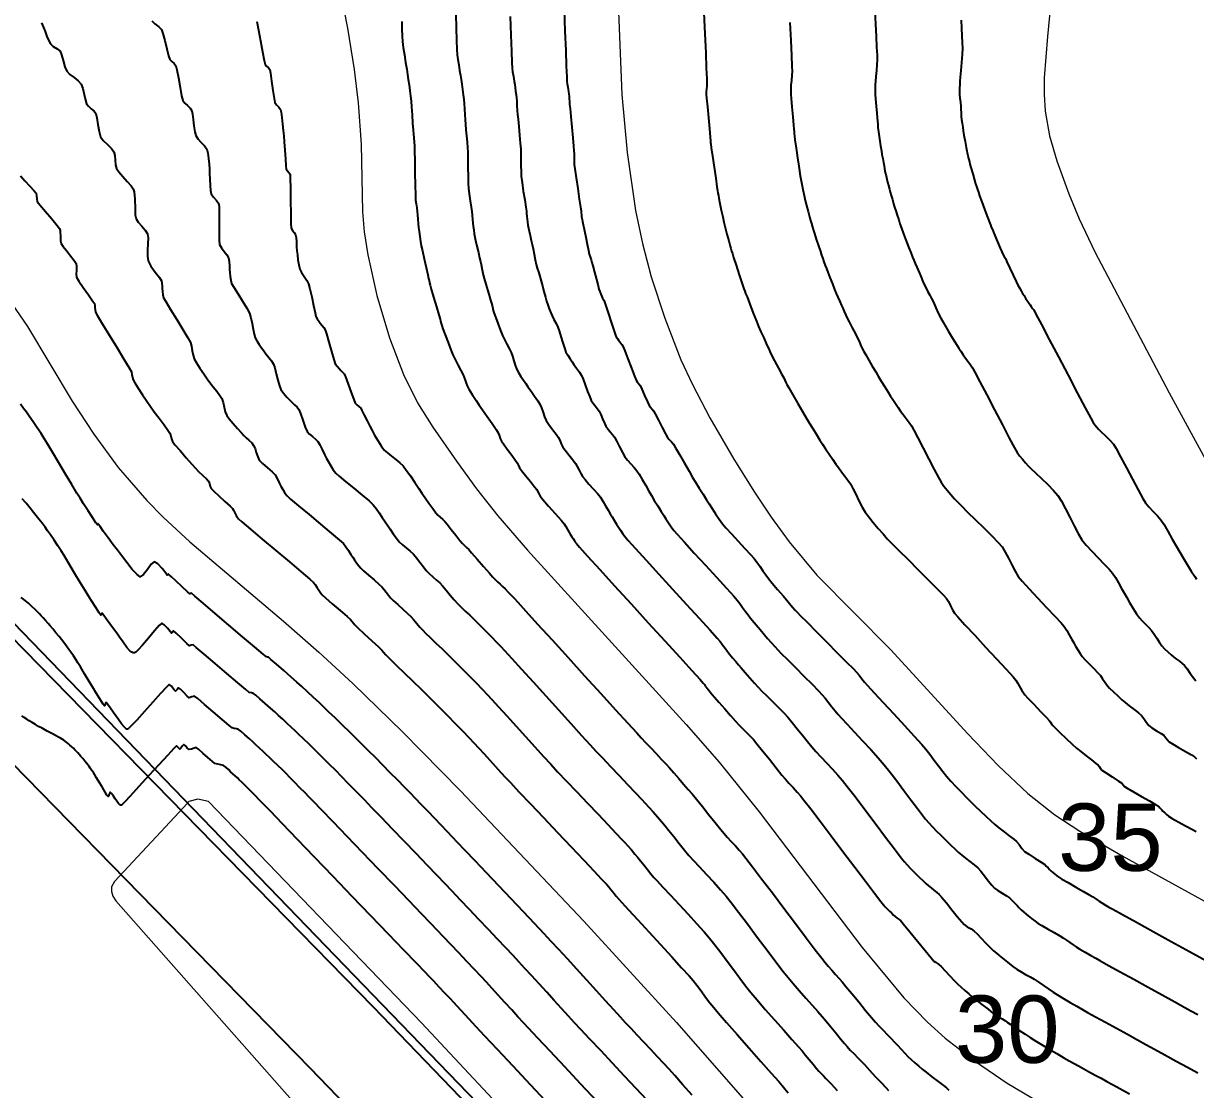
# Model space of a CAD drawing. Extents: x 27 to 849, y 0 to 853.
# Drawn here: x 367.6 to 456, y 123.1 to 203.5 of the extents above; entities that cross this region are included whole.
import ezdxf
from ezdxf.enums import TextEntityAlignment as Align

# ---------------------------------------------------------------- set-up
doc = ezdxf.new("R2010")
doc.units = 0
doc.header["$LTSCALE"] = 2
for name, color, linetype in [('Curva 1 m', 5, 'Continuous'), ('Curva Mestra', 1, 'Continuous'), ('TRA_Trecho_Rodoviario_L', 7, 'Continuous'), ('TXT - TEXTO 01', 142, 'Continuous')]:
    doc.layers.add(name, color=color, linetype=linetype)
doc.styles.add('ARIAL', font='arial.ttf')

msp = doc.modelspace()

# ---------------------------------------------------------------- linework, layer by layer
at = {"extrusion": (-0.049704, 0.050571, 0.997483), "elevation": -45.882}
msp.add_lwpolyline([(-371.684, 250.552), (-374.359, -58.63), (-849.748, -54.517), (-847.073, 254.665)], close=True, dxfattribs=at)
at = {"layer": 'Curva 1 m', "linetype": 'Continuous', "lineweight": -3}
for points, elevation in [([(400.215, 204.239), (400.249, 203.202), (400.279, 202.279), (400.306, 201.574), (400.327, 201.19), (400.372, 200.84), (400.436, 200.428), (400.508, 200.002), (400.574, 199.615), (400.622, 199.315), (400.67, 198.969), (400.724, 198.566), (400.774, 198.162), (400.813, 197.815), (400.839, 197.511), (400.866, 197.116), (400.895, 196.686), (400.922, 196.276), (400.947, 195.94), (400.985, 195.535), (401.032, 195.065), (401.077, 194.595), (401.108, 194.19), (401.119, 193.833), (401.127, 193.292), (401.134, 192.659), (401.142, 192.026), (401.154, 191.485), (401.17, 191.127), (401.223, 190.69), (401.303, 190.166), (401.381, 189.686), (401.427, 189.377), (401.453, 189.091), (401.477, 188.765), (401.502, 188.479), (401.531, 188.255), (401.571, 187.973), (401.615, 187.685), (401.657, 187.44), (401.715, 187.168), (401.809, 186.75), (401.917, 186.282), (402.013, 185.866), (402.073, 185.599), (402.12, 185.367), (402.172, 185.098), (402.226, 184.829), (402.278, 184.599), (402.355, 184.323), (402.485, 183.885), (402.633, 183.393), (402.765, 182.954), (402.847, 182.678), (402.909, 182.447), (402.977, 182.177), (403.048, 181.908), (403.115, 181.678), (403.227, 181.357), (403.403, 180.88), (403.592, 180.387), (403.743, 180.017), (403.889, 179.716), (404.071, 179.37), (404.25, 179.028), (404.385, 178.741), (404.485, 178.453), (404.585, 178.111), (404.687, 177.772), (404.794, 177.491), (404.937, 177.228), (405.124, 176.932), (405.319, 176.64), (405.487, 176.39), (405.656, 176.148), (405.898, 175.81), (406.162, 175.438), (406.398, 175.094), (406.554, 174.84), (406.676, 174.556), (406.795, 174.214), (406.915, 173.872), (407.039, 173.59), (407.236, 173.291), (407.513, 172.922), (407.778, 172.577), (407.942, 172.347), (408.055, 172.11), (408.171, 171.832), (408.286, 171.597), (408.462, 171.362), (408.751, 171.008), (409.049, 170.642), (409.253, 170.37), (409.38, 170.143), (409.514, 169.869), (409.648, 169.595), (409.778, 169.37), (409.962, 169.144), (410.263, 168.808), (410.606, 168.429), (410.919, 168.077), (411.129, 167.819), (411.314, 167.53), (411.515, 167.178), (411.705, 166.834), (411.856, 166.569), (412.003, 166.328), (412.179, 166.044), (412.349, 165.773), (412.479, 165.569), (412.635, 165.327), (412.814, 165.053), (412.981, 164.819), (413.214, 164.558), (413.769, 163.945), (414.567, 163.069), (415.526, 162.017), (416.566, 160.877), (417.606, 159.737), (418.566, 158.684), (419.364, 157.808), (419.921, 157.194), (420.156, 156.932), (420.333, 156.696), (420.527, 156.421), (420.701, 156.182), (420.864, 155.981), (421.091, 155.708), (421.331, 155.422), (421.536, 155.182), (421.738, 154.946), (422.04, 154.596), (422.391, 154.193), (422.738, 153.8), (423.029, 153.479), (423.302, 153.199), (423.677, 152.826), (424.107, 152.402), (424.545, 151.968), (424.945, 151.563), (425.258, 151.229), (425.594, 150.832), (425.97, 150.36), (426.359, 149.862), (426.732, 149.388), (427.063, 148.987), (427.367, 148.646), (427.756, 148.228), (428.19, 147.767), (428.631, 147.296), (429.041, 146.848), (429.381, 146.458), (429.74, 146.004), (430.325, 145.24), (431.055, 144.277), (431.849, 143.223), (432.627, 142.19), (433.307, 141.288), (433.809, 140.625), (434.051, 140.313), (434.259, 140.082), (434.509, 139.819), (434.761, 139.563), (434.971, 139.353), (435.181, 139.147), (435.43, 138.908), (435.675, 138.678), (435.87, 138.502), (436.058, 138.352), (436.281, 138.185), (436.503, 138.016), (436.683, 137.86), (436.878, 137.636), (437.218, 137.22), (437.629, 136.71), (438.039, 136.203), (438.374, 135.795), (438.56, 135.585), (438.794, 135.421), (439.077, 135.254), (439.315, 135.094), (439.53, 134.884), (439.84, 134.557), (440.155, 134.221), (440.383, 133.984), (440.566, 133.811), (440.782, 133.614), (441, 133.42), (441.191, 133.257), (441.452, 133.045), (441.835, 132.742), (442.238, 132.434), (442.557, 132.202), (442.847, 132.023), (443.192, 131.827), (443.538, 131.633), (443.832, 131.459), (444.143, 131.255), (444.532, 130.989), (444.931, 130.716), (445.274, 130.49), (445.597, 130.291), (446.049, 130.019), (446.561, 129.715), (447.061, 129.422), (447.481, 129.179), (447.866, 128.962), (448.467, 128.63), (449.213, 128.218), (450.036, 127.766), (450.866, 127.311), (451.633, 126.89), (452.27, 126.541), (452.913, 126.189), (453.7, 125.759), (454.556, 125.291), (455.407, 124.827), (456.18, 124.405)], 32), ([(408.385, 204.578), (408.448, 202.961), (408.505, 201.506), (408.551, 200.321), (408.584, 199.513), (408.598, 199.19), (408.627, 198.983), (408.666, 198.749), (408.697, 198.565), (408.719, 198.406), (408.742, 198.224), (408.76, 198.065), (408.775, 197.88), (408.79, 197.646), (408.805, 197.44), (408.832, 197.142), (408.891, 196.519), (408.966, 195.729), (409.04, 194.931), (409.099, 194.282), (409.127, 193.94), (409.134, 193.704), (409.135, 193.429), (409.137, 193.155), (409.148, 192.919), (409.193, 192.571), (409.29, 191.907), (409.411, 191.095), (409.531, 190.298), (409.624, 189.684), (409.663, 189.419), (409.675, 189.269), (409.688, 189.12), (409.71, 188.954), (409.739, 188.773), (409.775, 188.61), (409.83, 188.371), (409.878, 188.159), (409.93, 187.905), (410.025, 187.434), (410.135, 186.891), (410.232, 186.418), (410.287, 186.159), (410.345, 185.955), (410.416, 185.723), (410.477, 185.519), (410.547, 185.26), (410.672, 184.784), (410.817, 184.239), (410.943, 183.768), (411.013, 183.519), (411.077, 183.335), (411.156, 183.127), (411.222, 182.966), (411.289, 182.83), (411.37, 182.677), (411.436, 182.54), (411.535, 182.245), (411.731, 181.64), (411.959, 180.931), (412.155, 180.329), (412.254, 180.04), (412.322, 179.92), (412.408, 179.788), (412.485, 179.673), (412.588, 179.529), (412.728, 179.334), (412.841, 179.156), (412.965, 178.852), (413.197, 178.247), (413.464, 177.546), (413.692, 176.948), (413.811, 176.656), (413.902, 176.522), (414.018, 176.375), (414.112, 176.242), (414.238, 175.975), (414.455, 175.492), (414.672, 175.01), (414.8, 174.742), (414.899, 174.61), (415.021, 174.465), (415.122, 174.333), (415.251, 174.095), (415.495, 173.623), (415.781, 173.069), (416.032, 172.588), (416.174, 172.333), (416.312, 172.166), (416.483, 171.983), (416.624, 171.816), (416.784, 171.551), (417.088, 171.027), (417.456, 170.386), (417.811, 169.769), (418.076, 169.316), (418.305, 168.941), (418.58, 168.496), (418.865, 168.04), (419.125, 167.628), (419.324, 167.316), (419.549, 166.965), (419.813, 166.557), (420.083, 166.153), (420.328, 165.816), (420.586, 165.517), (421.01, 165.052), (421.517, 164.504), (422.026, 163.955), (422.454, 163.489), (422.719, 163.187), (422.923, 162.922), (423.15, 162.606), (423.385, 162.273), (423.61, 161.956), (423.81, 161.687), (424.087, 161.344), (424.491, 160.859), (424.922, 160.345), (425.284, 159.917), (425.478, 159.687), (425.635, 159.505), (425.815, 159.298), (425.976, 159.12), (426.2, 158.892), (426.707, 158.381), (427.402, 157.681), (428.193, 156.886), (428.985, 156.088), (429.685, 155.382), (430.2, 154.861), (430.435, 154.619), (430.629, 154.384), (430.844, 154.109), (431.036, 153.872), (431.265, 153.62), (431.769, 153.074), (432.46, 152.325), (433.252, 151.468), (434.057, 150.595), (434.786, 149.799), (435.354, 149.175), (435.673, 148.815), (435.961, 148.45), (436.282, 148.017), (436.616, 147.561), (436.939, 147.129), (437.229, 146.766), (437.547, 146.411), (437.934, 146), (438.347, 145.573), (438.74, 145.175), (439.069, 144.847), (439.395, 144.526), (439.784, 144.151), (440.189, 143.766), (440.565, 143.415), (440.868, 143.145), (441.179, 142.89), (441.567, 142.589), (441.961, 142.287), (442.293, 142.029), (442.494, 141.86), (442.696, 141.621), (442.913, 141.335), (443.119, 141.102), (443.422, 140.888), (443.907, 140.579), (444.376, 140.285), (444.629, 140.119), (444.752, 139.999), (444.885, 139.855), (444.985, 139.749), (445.118, 139.626), (445.254, 139.507), (445.377, 139.407), (445.551, 139.271), (445.709, 139.155), (445.933, 139.021), (446.398, 138.75), (446.983, 138.411), (447.569, 138.072), (448.034, 137.802), (448.26, 137.669), (448.414, 137.567), (448.587, 137.448), (448.741, 137.346), (448.945, 137.221), (449.227, 137.054), (449.476, 136.909), (449.781, 136.74), (450.506, 136.34), (451.549, 135.765), (452.807, 135.072), (454.175, 134.319), (455.55, 133.562), (456.829, 132.858)], 34), ([(418.936, 204.341), (419.003, 202.752), (419.063, 201.327), (419.112, 200.169), (419.145, 199.381), (419.156, 199.065), (419.142, 198.84), (419.12, 198.587), (419.107, 198.44), (419.104, 198.315), (419.104, 198.19), (419.129, 197.917), (419.188, 197.271), (419.265, 196.44), (419.342, 195.608), (419.402, 194.963), (419.427, 194.69), (419.434, 194.565), (419.443, 194.44), (419.482, 194.17), (419.575, 193.533), (419.696, 192.709), (419.818, 191.881), (419.915, 191.23), (419.958, 190.94), (419.99, 190.752), (420.025, 190.565), (420.062, 190.369), (420.141, 189.97), (420.241, 189.469), (420.345, 188.966), (420.434, 188.565), (420.535, 188.163), (420.668, 187.661), (420.805, 187.16), (420.915, 186.761), (420.969, 186.565), (421.022, 186.377), (421.077, 186.19), (421.169, 185.905), (421.365, 185.306), (421.596, 184.599), (421.795, 183.992), (421.895, 183.69), (421.952, 183.53), (422.019, 183.349), (422.078, 183.19), (422.182, 182.918), (422.392, 182.369), (422.647, 181.707), (422.886, 181.093), (423.048, 180.69), (423.222, 180.299), (423.44, 179.825), (423.635, 179.409), (423.736, 179.19), (423.814, 179.002), (423.893, 178.815), (424.014, 178.582), (424.265, 178.107), (424.56, 177.548), (424.815, 177.064), (424.945, 176.815), (425.02, 176.656), (425.103, 176.473), (425.18, 176.315), (425.326, 176.057), (425.627, 175.534), (426.001, 174.89), (426.363, 174.269), (426.632, 173.815), (426.861, 173.439), (427.136, 172.995), (427.421, 172.538), (427.681, 172.126), (427.879, 171.815), (428.108, 171.466), (428.376, 171.061), (428.647, 170.659), (428.883, 170.315), (429.078, 170.048), (429.311, 169.737), (429.557, 169.41), (429.787, 169.094), (429.974, 168.815), (430.156, 168.484), (430.378, 168.038), (430.621, 167.546), (430.866, 167.074), (431.093, 166.69), (431.357, 166.328), (431.699, 165.905), (432.074, 165.463), (432.442, 165.044), (432.761, 164.69), (433.078, 164.36), (433.626, 163.808), (434.324, 163.111), (435.09, 162.348), (435.844, 161.596), (436.504, 160.933), (436.99, 160.439), (437.22, 160.189), (437.371, 159.942), (437.525, 159.637), (437.678, 159.331), (437.827, 159.081), (438.078, 158.792), (438.619, 158.197), (439.351, 157.401), (440.177, 156.507), (441, 155.619), (441.72, 154.84), (442.241, 154.274), (442.464, 154.024), (442.587, 153.828), (442.714, 153.597), (442.818, 153.41), (442.915, 153.246), (443.028, 153.059), (443.136, 152.902), (443.357, 152.664), (443.803, 152.2), (444.322, 151.664), (444.763, 151.207), (444.975, 150.983), (445.06, 150.861), (445.15, 150.718), (445.236, 150.598), (445.414, 150.419), (445.784, 150.062), (446.245, 149.624), (446.696, 149.202), (447.035, 148.896), (447.356, 148.632), (447.763, 148.314), (448.171, 147.998), (448.499, 147.745), (448.661, 147.612), (448.752, 147.491), (448.848, 147.347), (448.941, 147.23), (449.206, 147.048), (449.707, 146.727), (450.201, 146.411), (450.45, 146.246), (450.552, 146.12), (450.654, 145.994), (450.86, 145.869), (451.328, 145.597), (451.927, 145.252), (452.526, 144.906), (452.996, 144.634), (453.204, 144.508), (453.319, 144.386), (453.428, 144.257), (453.551, 144.132), (453.68, 144.007), (453.816, 143.88), (453.962, 143.757), (454.248, 143.597), (454.981, 143.192), (456.051, 142.604)], 36), ([(431.811, 204.489), (431.86, 203.504), (431.912, 202.574), (431.958, 201.769), (431.99, 201.159), (432, 200.815), (431.982, 200.447), (431.947, 199.996), (431.906, 199.542), (431.871, 199.164), (431.854, 198.94), (431.846, 198.701), (431.842, 198.429), (431.846, 198.19), (431.872, 197.86), (431.923, 197.315), (431.976, 196.769), (432.007, 196.44), (432.022, 196.201), (432.037, 195.928), (432.055, 195.69), (432.097, 195.375), (432.173, 194.853), (432.255, 194.312), (432.312, 193.94), (432.357, 193.675), (432.412, 193.365), (432.466, 193.061), (432.512, 192.815), (432.557, 192.583), (432.61, 192.314), (432.666, 192.045), (432.717, 191.815), (432.775, 191.584), (432.847, 191.315), (432.921, 191.046), (432.985, 190.815), (433.053, 190.569), (433.14, 190.265), (433.229, 189.954), (433.308, 189.69), (433.395, 189.415), (433.504, 189.077), (433.618, 188.733), (433.717, 188.44), (433.834, 188.113), (433.987, 187.691), (434.143, 187.269), (434.266, 186.94), (434.383, 186.632), (434.524, 186.265), (434.657, 185.924), (434.751, 185.69), (434.859, 185.45), (434.986, 185.179), (435.095, 184.94), (435.188, 184.717), (435.316, 184.404), (435.451, 184.077), (435.566, 183.815), (435.684, 183.582), (435.827, 183.314), (435.971, 183.047), (436.092, 182.815), (436.234, 182.515), (436.428, 182.092), (436.631, 181.655), (436.797, 181.315), (436.963, 181.014), (437.167, 180.663), (437.367, 180.326), (437.523, 180.065), (437.671, 179.824), (437.847, 179.54), (438.017, 179.269), (438.147, 179.065), (438.305, 178.825), (438.487, 178.552), (438.649, 178.315), (438.823, 178.079), (439.026, 177.809), (439.194, 177.565), (439.368, 177.243), (439.747, 176.521), (440.263, 175.532), (440.849, 174.407), (441.438, 173.278), (441.963, 172.278), (442.356, 171.538), (442.55, 171.19), (442.729, 170.949), (442.952, 170.679), (443.183, 170.414), (443.384, 170.19), (443.596, 169.981), (443.955, 169.642), (444.399, 169.22), (444.866, 168.764), (445.291, 168.321), (445.614, 167.94), (445.886, 167.512), (446.191, 166.944), (446.515, 166.303), (446.841, 165.655), (447.153, 165.07), (447.437, 164.614), (447.769, 164.202), (448.199, 163.732), (448.67, 163.244), (449.124, 162.779), (449.505, 162.38), (449.756, 162.086), (449.97, 161.759), (450.202, 161.36), (450.432, 160.939), (450.643, 160.55), (450.816, 160.244), (451.039, 159.872), (451.305, 159.433), (451.565, 159.019), (451.771, 158.721), (451.975, 158.492), (452.229, 158.24), (452.484, 157.988), (452.69, 157.761), (452.876, 157.5), (453.085, 157.174), (453.293, 156.853), (453.473, 156.606), (453.674, 156.393), (453.925, 156.154), (454.174, 155.929), (454.373, 155.755), (454.561, 155.606), (454.786, 155.44), (455.008, 155.271), (455.186, 155.113), (455.373, 154.874), (455.613, 154.527), (455.849, 154.187), (456.026, 153.967)], 38), ([(368.977, 203.601), (369.129, 203.252), (369.25, 202.944), (369.384, 202.574), (369.519, 202.23), (369.639, 202.002), (369.863, 201.817), (370.155, 201.635), (370.374, 201.448), (370.482, 201.178), (370.601, 200.744), (370.733, 200.288), (370.88, 199.948), (371.108, 199.709), (371.424, 199.464), (371.738, 199.219), (371.96, 198.978), (372.089, 198.643), (372.192, 198.195), (372.283, 197.764), (372.375, 197.478), (372.522, 197.302), (372.729, 197.117), (372.934, 196.931), (373.075, 196.753), (373.155, 196.433), (373.228, 195.925), (373.31, 195.393), (373.421, 195.003), (373.634, 194.716), (373.941, 194.407), (374.242, 194.109), (374.434, 193.856), (374.504, 193.579), (374.533, 193.232), (374.562, 192.885), (374.63, 192.606), (374.802, 192.355), (375.101, 192.006), (375.44, 191.629), (375.732, 191.294), (375.889, 191.072), (375.949, 190.853), (375.981, 190.583), (376, 190.308), (376.017, 190.072), (376.026, 189.806), (376.029, 189.459), (376.048, 189.106), (376.106, 188.822), (376.272, 188.567), (376.535, 188.271), (376.799, 187.969), (376.967, 187.69), (377.004, 187.39), (376.993, 186.952), (376.967, 186.46), (376.962, 185.998), (377.008, 185.649), (377.219, 185.249), (377.55, 184.788), (377.864, 184.382), (378.025, 184.148), (378.057, 183.963), (378.065, 183.743), (378.075, 183.549), (378.096, 183.337), (378.128, 183.077), (378.178, 182.857), (378.341, 182.568), (378.703, 181.973), (379.168, 181.22), (379.638, 180.455), (380.015, 179.826), (380.204, 179.482), (380.281, 179.203), (380.34, 178.867), (380.401, 178.531), (380.481, 178.254), (380.65, 177.946), (380.916, 177.537), (381.209, 177.111), (381.458, 176.754), (381.662, 176.478), (381.919, 176.147), (382.184, 175.805), (382.414, 175.493), (382.562, 175.254), (382.664, 174.965), (382.748, 174.611), (382.834, 174.258), (382.942, 173.974), (383.122, 173.72), (383.415, 173.373), (383.746, 173.003), (384.044, 172.679), (384.236, 172.474), (384.41, 172.302), (384.62, 172.108), (384.823, 171.909), (384.973, 171.724), (385.077, 171.489), (385.174, 171.179), (385.275, 170.864), (385.392, 170.617), (385.632, 170.362), (386.005, 170.036), (386.373, 169.719), (386.602, 169.496), (386.754, 169.231), (386.902, 168.911), (387.03, 168.645), (387.167, 168.404), (387.331, 168.134), (387.492, 167.911), (387.763, 167.671), (388.36, 167.167), (389.155, 166.502), (390.019, 165.782), (390.823, 165.108), (391.438, 164.586), (391.736, 164.319), (391.918, 164.085), (392.116, 163.793), (392.301, 163.506), (392.447, 163.285), (392.582, 163.09), (392.738, 162.862), (392.9, 162.639), (393.049, 162.456), (393.267, 162.253), (393.635, 161.934), (394.055, 161.577), (394.425, 161.258), (394.647, 161.054), (394.802, 160.871), (394.97, 160.647), (395.138, 160.422), (395.291, 160.237), (395.498, 160.036), (395.837, 159.725), (396.225, 159.373), (396.58, 159.048), (396.818, 158.819), (397.031, 158.584), (397.269, 158.303), (397.508, 158.021), (397.719, 157.785), (397.931, 157.572), (398.282, 157.232), (398.716, 156.815), (399.179, 156.371), (399.615, 155.951), (399.97, 155.603), (400.322, 155.251), (400.761, 154.81), (401.247, 154.319), (401.741, 153.817), (402.203, 153.342), (402.595, 152.934), (402.944, 152.557), (403.45, 152.002), (404.07, 151.318), (404.76, 150.553), (405.479, 149.758), (406.184, 148.981), (406.831, 148.27), (407.378, 147.676), (407.9, 147.117), (408.571, 146.406), (409.337, 145.595), (410.146, 144.742), (410.944, 143.902), (411.678, 143.13), (412.294, 142.481), (412.739, 142.011), (412.959, 141.777), (413.193, 141.517), (413.462, 141.213), (413.729, 140.907), (413.955, 140.641), (414.148, 140.405), (414.395, 140.094), (414.665, 139.751), (414.93, 139.421), (415.158, 139.146), (415.398, 138.881), (415.831, 138.413), (416.402, 137.8), (417.054, 137.1), (417.731, 136.367), (418.378, 135.661), (418.939, 135.038), (419.358, 134.555), (419.761, 134.052), (420.207, 133.468), (420.678, 132.835), (421.158, 132.185), (421.628, 131.55), (422.072, 130.964), (422.471, 130.458), (422.94, 129.901), (423.557, 129.191), (424.249, 128.406), (424.945, 127.623), (425.572, 126.919), (426.06, 126.372), (426.335, 126.058), (426.578, 125.767), (426.87, 125.411), (427.165, 125.049), (427.419, 124.74), (427.586, 124.542), (427.748, 124.368), (427.94, 124.17), (428.134, 123.972), (428.299, 123.802), (428.522, 123.564), (428.969, 123.084)], 27), ([(377.305, 203.737), (377.524, 203.524), (377.811, 203.305), (378.025, 203.09), (378.132, 202.79), (378.276, 202.251), (378.428, 201.637), (378.562, 201.112), (378.647, 200.84), (378.789, 200.682), (378.977, 200.517), (379.114, 200.357), (379.187, 200.048), (379.298, 199.435), (379.423, 198.714), (379.542, 198.081), (379.633, 197.732), (379.772, 197.547), (379.972, 197.35), (380.172, 197.153), (380.308, 196.967), (380.368, 196.711), (380.419, 196.294), (380.471, 195.818), (380.529, 195.384), (380.602, 195.092), (380.773, 194.845), (381.024, 194.581), (381.274, 194.317), (381.442, 194.07), (381.523, 193.76), (381.573, 193.353), (381.605, 192.929), (381.633, 192.57), (381.654, 192.242), (381.673, 191.802), (381.694, 191.337), (381.724, 190.938), (381.767, 190.695), (381.936, 190.449), (382.176, 190.186), (382.341, 189.94), (382.367, 189.655), (382.372, 189.111), (382.367, 188.434), (382.363, 187.752), (382.371, 187.191), (382.403, 186.878), (382.537, 186.628), (382.748, 186.349), (382.955, 186.085), (383.081, 185.877), (383.128, 185.6), (383.141, 185.269), (383.155, 184.979), (383.178, 184.752), (383.208, 184.467), (383.251, 184.178), (383.31, 183.94), (383.469, 183.651), (383.772, 183.169), (384.132, 182.607), (384.458, 182.076), (384.661, 181.69), (384.763, 181.349), (384.852, 180.926), (384.931, 180.489), (385.005, 180.107), (385.077, 179.849), (385.205, 179.607), (385.38, 179.338), (385.567, 179.074), (385.728, 178.849), (385.899, 178.623), (386.11, 178.36), (386.314, 178.091), (386.464, 177.849), (386.564, 177.566), (386.68, 177.133), (386.804, 176.65), (386.925, 176.216), (387.034, 175.928), (387.22, 175.664), (387.479, 175.366), (387.731, 175.1), (387.896, 174.928), (388.058, 174.772), (388.245, 174.596), (388.388, 174.428), (388.505, 174.137), (388.679, 173.629), (388.864, 173.105), (389.016, 172.767), (389.185, 172.583), (389.414, 172.391), (389.646, 172.201), (389.822, 172.02), (389.972, 171.766), (390.145, 171.409), (390.317, 171.038), (390.465, 170.744), (390.613, 170.481), (390.791, 170.177), (390.979, 169.882), (391.158, 169.643), (391.422, 169.402), (391.917, 168.989), (392.532, 168.487), (393.155, 167.975), (393.677, 167.536), (393.987, 167.248), (394.203, 166.977), (394.439, 166.639), (394.672, 166.282), (394.884, 165.952), (395.054, 165.698), (395.259, 165.401), (395.499, 165.055), (395.742, 164.719), (395.957, 164.455), (396.193, 164.23), (396.487, 163.986), (396.782, 163.742), (397.022, 163.52), (397.247, 163.251), (397.509, 162.906), (397.769, 162.561), (397.989, 162.294), (398.217, 162.069), (398.495, 161.819), (398.774, 161.57), (399.007, 161.348), (399.21, 161.123), (399.485, 160.802), (399.793, 160.438), (400.097, 160.086), (400.357, 159.797), (400.62, 159.531), (400.935, 159.227), (401.268, 158.91), (401.586, 158.607), (401.858, 158.343), (402.148, 158.053), (402.513, 157.686), (402.909, 157.285), (403.289, 156.896), (403.608, 156.563), (403.894, 156.254), (404.436, 155.659), (405.174, 154.846), (406.049, 153.883), (406.999, 152.835), (407.965, 151.77), (408.887, 150.755), (409.704, 149.856), (410.356, 149.141), (410.783, 148.676), (411.277, 148.149), (411.879, 147.512), (412.531, 146.825), (413.178, 146.146), (413.76, 145.533), (414.221, 145.046), (414.504, 144.743), (414.778, 144.439), (415.094, 144.084), (415.421, 143.711), (415.732, 143.352), (415.998, 143.04), (416.286, 142.685), (416.657, 142.219), (417.063, 141.705), (417.46, 141.21), (417.802, 140.798), (418.133, 140.428), (418.592, 139.934), (419.124, 139.367), (419.672, 138.778), (420.183, 138.218), (420.601, 137.737), (420.978, 137.263), (421.537, 136.532), (422.217, 135.632), (422.955, 134.648), (423.691, 133.666), (424.364, 132.772), (424.911, 132.052), (425.272, 131.591), (425.656, 131.136), (426.119, 130.606), (426.615, 130.047), (427.1, 129.506), (427.526, 129.027), (427.848, 128.658), (428.145, 128.303), (428.5, 127.871), (428.875, 127.412), (429.23, 126.977), (429.526, 126.617), (429.725, 126.384), (429.967, 126.123), (430.255, 125.826), (430.545, 125.53), (430.793, 125.274), (431.029, 125.022), (431.406, 124.616), (431.851, 124.138), (432.288, 123.668), (432.646, 123.286), (432.851, 123.074)], 28), ([(385.214, 203.684), (385.337, 203.046), (385.492, 202.227), (385.648, 201.404), (385.776, 200.756), (385.845, 200.461), (385.946, 200.336), (386.083, 200.204), (386.182, 200.079), (386.238, 199.788), (386.324, 199.192), (386.423, 198.492), (386.513, 197.887), (386.575, 197.579), (386.7, 197.412), (386.871, 197.234), (386.995, 197.067), (387.042, 196.851), (387.098, 196.45), (387.156, 195.957), (387.209, 195.465), (387.249, 195.067), (387.284, 194.613), (387.323, 193.989), (387.362, 193.342), (387.398, 192.819), (387.428, 192.567), (387.513, 192.444), (387.633, 192.313), (387.715, 192.19), (387.732, 191.858), (387.744, 191.114), (387.754, 190.161), (387.764, 189.206), (387.778, 188.452), (387.797, 188.107), (387.895, 187.944), (388.036, 187.769), (388.136, 187.607), (388.169, 187.402), (388.192, 187.072), (388.212, 186.709), (388.236, 186.409), (388.267, 186.103), (388.31, 185.718), (388.367, 185.331), (388.443, 185.023), (388.579, 184.756), (388.775, 184.46), (388.974, 184.164), (389.118, 183.898), (389.219, 183.534), (389.351, 182.937), (389.488, 182.277), (389.604, 181.723), (389.673, 181.443), (389.764, 181.278), (389.887, 181.099), (389.998, 180.943), (390.118, 180.788), (390.259, 180.609), (390.366, 180.443), (390.465, 180.135), (390.641, 179.522), (390.844, 178.807), (391.022, 178.193), (391.126, 177.882), (391.26, 177.701), (391.435, 177.509), (391.557, 177.382), (391.685, 177.26), (391.803, 177.132), (391.901, 176.884), (392.096, 176.354), (392.325, 175.726), (392.527, 175.186), (392.64, 174.918), (392.76, 174.794), (392.917, 174.666), (393.043, 174.545), (393.143, 174.362), (393.316, 174.011), (393.525, 173.582), (393.732, 173.163), (393.899, 172.843), (394.098, 172.492), (394.335, 172.087), (394.585, 171.693), (394.824, 171.375), (395.055, 171.153), (395.357, 170.909), (395.685, 170.657), (395.994, 170.408), (396.238, 170.178), (396.482, 169.866), (396.79, 169.421), (397.119, 168.926), (397.423, 168.462), (397.661, 168.11), (397.895, 167.78), (398.184, 167.374), (398.477, 166.968), (398.721, 166.636), (398.864, 166.453), (399.03, 166.3), (399.23, 166.137), (399.397, 165.986), (399.569, 165.776), (399.871, 165.39), (400.216, 164.945), (400.516, 164.56), (400.686, 164.351), (400.845, 164.197), (401.034, 164.029), (401.195, 163.878), (401.413, 163.631), (401.829, 163.151), (402.316, 162.587), (402.748, 162.09), (402.996, 161.81), (403.166, 161.639), (403.369, 161.444), (403.573, 161.25), (403.746, 161.082), (403.934, 160.895), (404.172, 160.655), (404.416, 160.406), (404.621, 160.193), (404.885, 159.905), (405.499, 159.231), (406.387, 158.254), (407.474, 157.059), (408.681, 155.73), (409.933, 154.352), (411.154, 153.009), (412.266, 151.786), (413.194, 150.766), (413.86, 150.035), (414.188, 149.676), (414.523, 149.32), (414.915, 148.909), (415.325, 148.48), (415.716, 148.069), (416.049, 147.71), (416.329, 147.4), (416.666, 147.021), (417.032, 146.606), (417.402, 146.183), (417.747, 145.784), (418.04, 145.439), (418.373, 145.033), (418.814, 144.484), (419.302, 143.871), (419.777, 143.274), (420.178, 142.774), (420.446, 142.45), (420.695, 142.17), (420.992, 141.852), (421.303, 141.52), (421.599, 141.201), (421.845, 140.919), (422.097, 140.598), (422.597, 139.943), (423.284, 139.038), (424.095, 137.968), (424.968, 136.814), (425.84, 135.661), (426.649, 134.592), (427.332, 133.691), (427.828, 133.041), (428.072, 132.725), (428.3, 132.456), (428.571, 132.149), (428.856, 131.83), (429.129, 131.524), (429.36, 131.259), (429.638, 130.925), (430.078, 130.387), (430.602, 129.747), (431.127, 129.106), (431.575, 128.565), (431.863, 128.226), (432.124, 127.943), (432.442, 127.613), (432.772, 127.275), (433.068, 126.973), (433.288, 126.746), (433.526, 126.489), (433.802, 126.188), (434.078, 125.891), (434.316, 125.646), (434.559, 125.415), (434.847, 125.153), (435.138, 124.895), (435.393, 124.677), (435.681, 124.449), (436.117, 124.115), (436.591, 123.754), (436.994, 123.446), (437.215, 123.271), (437.392, 123.097)], 29), ([(396.141, 203.694), (396.152, 203.114), (396.167, 202.597), (396.192, 202.19), (396.251, 201.724), (396.337, 201.174), (396.433, 200.607), (396.521, 200.09), (396.585, 199.69), (396.635, 199.329), (396.692, 198.91), (396.749, 198.472), (396.8, 198.052), (396.839, 197.69), (396.876, 197.247), (396.92, 196.646), (396.962, 196.017), (396.997, 195.488), (397.018, 195.19), (397.045, 194.911), (397.076, 194.594), (397.099, 194.315), (397.108, 193.948), (397.121, 193.205), (397.137, 192.274), (397.154, 191.342), (397.169, 190.599), (397.181, 190.232), (397.217, 189.953), (397.269, 189.635), (397.31, 189.357), (397.331, 189.115), (397.356, 188.789), (397.382, 188.447), (397.409, 188.159), (397.447, 187.86), (397.501, 187.484), (397.56, 187.1), (397.616, 186.773), (397.697, 186.39), (397.833, 185.789), (397.983, 185.134), (398.109, 184.589), (398.171, 184.318), (398.203, 184.159), (398.238, 183.977), (398.273, 183.818), (398.361, 183.514), (398.544, 182.898), (398.758, 182.178), (398.942, 181.562), (399.032, 181.257), (399.074, 181.098), (399.121, 180.916), (399.166, 180.757), (399.25, 180.521), (399.42, 180.055), (399.633, 179.485), (399.842, 178.939), (400.003, 178.543), (400.164, 178.203), (400.373, 177.79), (400.588, 177.376), (400.765, 177.035), (400.86, 176.841), (400.926, 176.642), (400.993, 176.412), (401.064, 176.216), (401.204, 175.975), (401.459, 175.568), (401.747, 175.119), (401.989, 174.749), (402.226, 174.401), (402.575, 173.899), (402.948, 173.366), (403.256, 172.919), (403.411, 172.681), (403.492, 172.484), (403.571, 172.253), (403.653, 172.056), (403.806, 171.833), (404.098, 171.433), (404.434, 170.978), (404.719, 170.593), (404.857, 170.399), (404.943, 170.211), (405.029, 170.024), (405.177, 169.83), (405.484, 169.444), (405.846, 168.992), (406.158, 168.598), (406.318, 168.389), (406.404, 168.231), (406.493, 168.045), (406.581, 167.889), (406.79, 167.641), (407.219, 167.153), (407.724, 166.581), (408.16, 166.084), (408.382, 165.821), (408.508, 165.619), (408.64, 165.383), (408.745, 165.196), (408.848, 165.029), (408.965, 164.84), (409.057, 164.696), (409.135, 164.575), (409.225, 164.437), (409.308, 164.321), (409.546, 164.057), (410.162, 163.378), (411.074, 162.375), (412.196, 161.143), (413.445, 159.772), (414.735, 158.354), (415.984, 156.983), (417.106, 155.751), (418.018, 154.748), (418.636, 154.069), (418.875, 153.804), (418.963, 153.686), (419.06, 153.549), (419.147, 153.429), (419.264, 153.286), (419.423, 153.096), (419.564, 152.929), (419.731, 152.737), (420.067, 152.351), (420.495, 151.86), (420.937, 151.355), (421.316, 150.925), (421.556, 150.659), (421.812, 150.397), (422.116, 150.098), (422.418, 149.798), (422.67, 149.533), (422.925, 149.227), (423.353, 148.696), (423.867, 148.051), (424.382, 147.403), (424.814, 146.864), (425.076, 146.544), (425.341, 146.25), (425.657, 145.913), (425.972, 145.576), (426.235, 145.28), (426.478, 144.969), (426.984, 144.306), (427.688, 143.381), (428.52, 142.283), (429.415, 141.102), (430.305, 139.927), (431.122, 138.849), (431.799, 137.956), (432.268, 137.338), (432.462, 137.086), (432.606, 136.927), (432.776, 136.752), (432.922, 136.606), (433.067, 136.464), (433.235, 136.305), (433.372, 136.18), (433.502, 136.078), (433.652, 135.965), (433.778, 135.859), (433.991, 135.607), (434.451, 135.048), (435.033, 134.337), (435.615, 133.627), (436.072, 133.072), (436.281, 132.827), (436.398, 132.745), (436.539, 132.661), (436.658, 132.581), (436.815, 132.424), (437.12, 132.104), (437.488, 131.716), (437.837, 131.35), (438.083, 131.101), (438.326, 130.871), (438.614, 130.608), (438.905, 130.35), (439.159, 130.132), (439.447, 129.901), (439.881, 129.562), (440.355, 129.197), (440.757, 128.891), (440.981, 128.726), (441.182, 128.604), (441.416, 128.473), (441.619, 128.354), (441.832, 128.212), (442.217, 127.949), (442.687, 127.629), (443.157, 127.313), (443.541, 127.061), (443.896, 126.843), (444.395, 126.542), (444.971, 126.199), (445.556, 125.854), (446.083, 125.546), (446.484, 125.313), (446.914, 125.071), (447.416, 124.794), (447.941, 124.506), (448.444, 124.232), (448.878, 123.995), (449.311, 123.758), (450.061, 123.348), (451.026, 122.82)], 31), ([(404.312, 204.082), (404.364, 202.665), (404.409, 201.454), (404.443, 200.584), (404.463, 200.19), (404.502, 199.891), (404.559, 199.539), (404.617, 199.2), (404.659, 198.94), (404.691, 198.709), (404.727, 198.44), (404.761, 198.171), (404.787, 197.94), (404.808, 197.679), (404.831, 197.339), (404.854, 196.988), (404.876, 196.69), (404.909, 196.341), (404.964, 195.778), (405.027, 195.128), (405.084, 194.514), (405.118, 194.065), (405.129, 193.696), (405.132, 193.268), (405.134, 192.819), (405.14, 192.391), (405.159, 192.023), (405.215, 191.558), (405.309, 190.911), (405.414, 190.235), (405.502, 189.68), (405.545, 189.398), (405.562, 189.208), (405.578, 188.99), (405.595, 188.799), (405.622, 188.59), (405.66, 188.332), (405.698, 188.107), (405.746, 187.884), (405.823, 187.547), (405.907, 187.183), (405.976, 186.879), (406.041, 186.555), (406.123, 186.135), (406.208, 185.713), (406.282, 185.379), (406.365, 185.082), (406.468, 184.738), (406.574, 184.395), (406.662, 184.099), (406.752, 183.762), (406.863, 183.333), (406.974, 182.911), (407.064, 182.599), (407.156, 182.332), (407.271, 182.02), (407.387, 181.72), (407.482, 181.491), (407.617, 181.22), (407.779, 180.914), (407.911, 180.64), (408.002, 180.376), (408.14, 179.939), (408.294, 179.448), (408.432, 179.018), (408.524, 178.765), (408.659, 178.526), (408.832, 178.262), (408.986, 178.032), (409.129, 177.83), (409.331, 177.553), (409.539, 177.256), (409.697, 176.998), (409.82, 176.713), (409.983, 176.28), (410.158, 175.801), (410.314, 175.381), (410.425, 175.123), (410.554, 174.926), (410.723, 174.708), (410.893, 174.489), (411.027, 174.294), (411.145, 174.053), (411.282, 173.732), (411.421, 173.411), (411.543, 173.169), (411.683, 172.975), (411.863, 172.759), (412.044, 172.544), (412.188, 172.352), (412.345, 172.062), (412.561, 171.627), (412.787, 171.18), (412.976, 170.852), (413.173, 170.606), (413.424, 170.333), (413.675, 170.062), (413.877, 169.818), (414.048, 169.548), (414.282, 169.146), (414.538, 168.692), (414.78, 168.264), (414.966, 167.943), (415.187, 167.581), (415.451, 167.155), (415.707, 166.748), (415.901, 166.443), (416.07, 166.179), (416.268, 165.873), (416.471, 165.571), (416.654, 165.318), (416.914, 165.022), (417.462, 164.417), (418.204, 163.605), (419.042, 162.69), (419.88, 161.775), (420.623, 160.962), (421.174, 160.356), (421.438, 160.06), (421.632, 159.804), (421.849, 159.499), (422.065, 159.193), (422.256, 158.935), (422.448, 158.696), (422.719, 158.369), (423.019, 158.011), (423.298, 157.68), (423.507, 157.435), (423.734, 157.17), (424, 156.863), (424.268, 156.558), (424.503, 156.299), (424.756, 156.04), (425.226, 155.568), (425.827, 154.967), (426.474, 154.32), (427.083, 153.708), (427.569, 153.215), (427.847, 152.924), (428.07, 152.659), (428.321, 152.345), (428.58, 152.013), (428.829, 151.697), (429.049, 151.429), (429.301, 151.152), (429.731, 150.692), (430.281, 150.105), (430.894, 149.448), (431.512, 148.78), (432.075, 148.157), (432.527, 147.636), (432.958, 147.1), (433.468, 146.435), (434.012, 145.71), (434.547, 144.99), (435.026, 144.344), (435.406, 143.838), (435.64, 143.539), (435.882, 143.268), (436.174, 142.959), (436.482, 142.641), (436.775, 142.345), (437.02, 142.1), (437.265, 141.859), (437.556, 141.578), (437.86, 141.289), (438.142, 141.026), (438.369, 140.823), (438.65, 140.599), (438.986, 140.348), (439.318, 140.094), (439.588, 139.86), (439.806, 139.615), (440.08, 139.27), (440.369, 138.897), (440.636, 138.565), (440.84, 138.344), (441.099, 138.153), (441.427, 137.951), (441.744, 137.761), (441.972, 137.606), (442.152, 137.436), (442.355, 137.222), (442.544, 137.014), (442.684, 136.866), (442.852, 136.709), (443.048, 136.532), (443.222, 136.382), (443.391, 136.244), (443.638, 136.048), (443.905, 135.843), (444.133, 135.679), (444.405, 135.513), (444.841, 135.26), (445.333, 134.978), (445.771, 134.727), (446.046, 134.564), (446.27, 134.417), (446.527, 134.241), (446.784, 134.065), (447.007, 133.918), (447.292, 133.743), (447.692, 133.504), (448.119, 133.252), (448.479, 133.044), (448.801, 132.864), (449.444, 132.508), (450.323, 132.024), (451.349, 131.459), (452.437, 130.86), (453.499, 130.276), (454.448, 129.754), (455.198, 129.342), (455.661, 129.088), (456.18, 128.804)], 33), ([(425.413, 203.613), (425.476, 202.267), (425.529, 201.127), (425.565, 200.312), (425.578, 199.94), (425.561, 199.623), (425.529, 199.24), (425.497, 198.894), (425.48, 198.69), (425.475, 198.531), (425.473, 198.349), (425.475, 198.19), (425.501, 197.879), (425.559, 197.247), (425.629, 196.508), (425.688, 195.876), (425.717, 195.565), (425.727, 195.406), (425.737, 195.224), (425.749, 195.065), (425.791, 194.76), (425.882, 194.141), (425.989, 193.412), (426.084, 192.777), (426.135, 192.44), (426.176, 192.201), (426.224, 191.928), (426.268, 191.69), (426.319, 191.427), (426.401, 191.014), (426.493, 190.564), (426.575, 190.19), (426.67, 189.816), (426.79, 189.366), (426.904, 188.953), (426.977, 188.69), (427.044, 188.451), (427.122, 188.178), (427.193, 187.94), (427.271, 187.694), (427.408, 187.271), (427.568, 186.783), (427.712, 186.344), (427.806, 186.065), (427.888, 185.833), (427.986, 185.564), (428.086, 185.295), (428.172, 185.065), (428.274, 184.797), (428.434, 184.378), (428.617, 183.905), (428.784, 183.476), (428.899, 183.19), (429.022, 182.914), (429.173, 182.588), (429.316, 182.282), (429.416, 182.065), (429.515, 181.826), (429.627, 181.552), (429.73, 181.315), (429.874, 181.035), (430.11, 180.59), (430.353, 180.133), (430.518, 179.815), (430.628, 179.584), (430.751, 179.314), (430.876, 179.044), (430.989, 178.815), (431.131, 178.559), (431.361, 178.159), (431.629, 177.699), (431.884, 177.265), (432.078, 176.94), (432.299, 176.578), (432.563, 176.152), (432.819, 175.745), (433.013, 175.44), (433.185, 175.178), (433.386, 174.875), (433.589, 174.573), (433.766, 174.315), (433.954, 174.058), (434.179, 173.759), (434.403, 173.456), (434.584, 173.19), (434.755, 172.878), (435.063, 172.285), (435.456, 171.521), (435.882, 170.694), (436.286, 169.916), (436.617, 169.294), (436.822, 168.94), (437.029, 168.656), (437.286, 168.337), (437.564, 168.01), (437.836, 167.703), (438.073, 167.44), (438.347, 167.16), (438.819, 166.696), (439.41, 166.118), (440.043, 165.497), (440.641, 164.9), (441.124, 164.4), (441.417, 164.065), (441.659, 163.681), (441.905, 163.21), (442.151, 162.709), (442.395, 162.236), (442.632, 161.848), (442.936, 161.482), (443.453, 160.911), (444.095, 160.222), (444.771, 159.504), (445.392, 158.844), (445.868, 158.332), (446.11, 158.055), (446.291, 157.774), (446.485, 157.43), (446.668, 157.092), (446.817, 156.827), (446.958, 156.588), (447.124, 156.311), (447.295, 156.038), (447.453, 155.812), (447.657, 155.584), (447.979, 155.252), (448.336, 154.89), (448.648, 154.571), (448.833, 154.372), (449.002, 154.129), (449.183, 153.842), (449.355, 153.602), (449.526, 153.423), (449.809, 153.149), (450.14, 152.837), (450.459, 152.544), (450.704, 152.325), (451.002, 152.086), (451.366, 151.81), (451.704, 151.55), (451.923, 151.362), (452.106, 151.122), (452.297, 150.832), (452.483, 150.598), (452.719, 150.427), (453.07, 150.208), (453.411, 150), (453.615, 149.861), (453.748, 149.704), (453.887, 149.511), (454.022, 149.357), (454.257, 149.209), (454.711, 148.949), (455.239, 148.651), (455.696, 148.39), (455.935, 148.242), (456.085, 148.091)], 37), ([(438.321, 203.784), (438.355, 203.191), (438.389, 202.612), (438.415, 202.095), (438.421, 201.69), (438.398, 201.199), (438.351, 200.598), (438.297, 199.993), (438.25, 199.488), (438.227, 199.19), (438.219, 198.954), (438.214, 198.678), (438.212, 198.407), (438.216, 198.19), (438.237, 197.911), (438.27, 197.594), (438.297, 197.315), (438.311, 197.093), (438.326, 196.815), (438.343, 196.537), (438.361, 196.315), (438.397, 196.036), (438.445, 195.718), (438.49, 195.44), (438.544, 195.126), (438.628, 194.653), (438.709, 194.198), (438.756, 193.94), (438.787, 193.78), (438.824, 193.599), (438.859, 193.44), (438.899, 193.281), (438.948, 193.099), (438.992, 192.94), (439.068, 192.673), (439.203, 192.203), (439.34, 191.726), (439.424, 191.44), (439.487, 191.24), (439.561, 191.013), (439.628, 190.815), (439.72, 190.559), (439.892, 190.088), (440.092, 189.543), (440.265, 189.071), (440.36, 188.815), (440.441, 188.601), (440.535, 188.36), (440.602, 188.19), (440.688, 188.002), (440.775, 187.815), (440.882, 187.557), (441.081, 187.078), (441.284, 186.592), (441.403, 186.315), (441.485, 186.155), (441.582, 185.974), (441.666, 185.815), (441.781, 185.572), (442, 185.102), (442.256, 184.554), (442.48, 184.075), (442.606, 183.815), (442.722, 183.607), (442.859, 183.374), (442.969, 183.19), (443.071, 183.023), (443.189, 182.835), (443.281, 182.69), (443.36, 182.57), (443.451, 182.433), (443.532, 182.315), (443.619, 182.197), (443.72, 182.062), (443.805, 181.94), (443.972, 181.626), (444.384, 180.842), (444.972, 179.722), (445.666, 178.4), (446.395, 177.009), (447.091, 175.684), (447.683, 174.559), (448.103, 173.766), (448.279, 173.44), (448.404, 173.275), (448.558, 173.095), (448.696, 172.94), (448.884, 172.757), (449.204, 172.455), (449.548, 172.114), (449.811, 171.815), (450.01, 171.483), (450.356, 170.854), (450.789, 170.045), (451.253, 169.176), (451.688, 168.363), (452.037, 167.725), (452.242, 167.381), (452.497, 167.079), (452.82, 166.748), (453.144, 166.417), (453.401, 166.117), (453.62, 165.773), (453.92, 165.252), (454.253, 164.657), (454.568, 164.092), (454.816, 163.662), (455.064, 163.253), (455.375, 162.75), (455.688, 162.248), (455.946, 161.842), (456.088, 161.63)], 39), ([(367.382, 192.05), (367.709, 191.689), (368.084, 191.287), (368.402, 190.94), (368.559, 190.744), (368.601, 190.55), (368.618, 190.315), (368.657, 190.119), (368.853, 189.861), (369.263, 189.37), (369.743, 188.803), (370.149, 188.318), (370.337, 188.074), (370.373, 187.922), (370.389, 187.737), (370.4, 187.574), (370.405, 187.386), (370.411, 187.148), (370.445, 186.949), (370.578, 186.758), (370.849, 186.424), (371.169, 186.034), (371.447, 185.677), (371.593, 185.441), (371.621, 185.213), (371.606, 184.932), (371.589, 184.65), (371.614, 184.42), (371.783, 184.123), (372.119, 183.627), (372.505, 183.08), (372.827, 182.629), (372.969, 182.419), (372.987, 182.272), (372.994, 182.12), (373.012, 181.952), (373.046, 181.773), (373.202, 181.505), (373.584, 180.87), (374.103, 180.014), (374.668, 179.082), (375.19, 178.217), (375.579, 177.566), (375.747, 177.273), (375.796, 177.08), (375.835, 176.852), (375.885, 176.659), (376.011, 176.443), (376.267, 176.04), (376.591, 175.545), (376.919, 175.053), (377.188, 174.659), (377.472, 174.266), (377.84, 173.775), (378.213, 173.281), (378.512, 172.878), (378.66, 172.659), (378.726, 172.458), (378.781, 172.218), (378.85, 172.019), (379.037, 171.779), (379.421, 171.328), (379.883, 170.798), (380.307, 170.318), (380.575, 170.019), (380.824, 169.765), (381.131, 169.465), (381.406, 169.192), (381.559, 169.019), (381.631, 168.846), (381.694, 168.637), (381.768, 168.466), (381.962, 168.271), (382.351, 167.914), (382.806, 167.504), (383.193, 167.153), (383.381, 166.972), (383.457, 166.839), (383.531, 166.679), (383.595, 166.546), (383.664, 166.426), (383.746, 166.291), (383.826, 166.179), (384.086, 165.954), (384.726, 165.412), (385.62, 164.658), (386.642, 163.798), (387.665, 162.936), (388.564, 162.177), (389.212, 161.627), (389.484, 161.389), (389.608, 161.225), (389.737, 161.029), (389.84, 160.872), (389.933, 160.738), (390.04, 160.585), (390.141, 160.458), (390.388, 160.235), (390.903, 159.786), (391.507, 159.261), (392.023, 158.812), (392.272, 158.589), (392.377, 158.461), (392.49, 158.309), (392.594, 158.18), (392.83, 157.957), (393.315, 157.508), (393.885, 156.982), (394.378, 156.527), (394.63, 156.289), (394.775, 156.127), (394.936, 155.936), (395.08, 155.772), (395.291, 155.565), (395.738, 155.134), (396.331, 154.562), (396.98, 153.937), (397.593, 153.342), (398.081, 152.863), (398.49, 152.455), (399.007, 151.935), (399.586, 151.35), (400.179, 150.747), (400.741, 150.173), (401.224, 149.677), (401.581, 149.304), (401.94, 148.919), (402.347, 148.471), (402.78, 147.992), (403.211, 147.512), (403.617, 147.063), (403.973, 146.675), (404.334, 146.29), (404.981, 145.605), (405.839, 144.698), (406.832, 143.649), (407.885, 142.538), (408.922, 141.443), (409.869, 140.443), (410.651, 139.618), (411.191, 139.047), (411.415, 138.81), (411.575, 138.631), (411.756, 138.425), (411.913, 138.242), (412.089, 138.023), (412.313, 137.74), (412.514, 137.495), (412.736, 137.251), (413.237, 136.704), (413.942, 135.938), (414.773, 135.035), (415.653, 134.078), (416.504, 133.15), (417.249, 132.335), (417.812, 131.715), (418.114, 131.373), (418.402, 131.009), (418.726, 130.577), (419.061, 130.123), (419.384, 129.69), (419.67, 129.324), (420.009, 128.928), (420.634, 128.212), (421.446, 127.287), (422.345, 126.267), (423.232, 125.262), (424.007, 124.384), (424.57, 123.745), (424.823, 123.458), (425.04, 123.195), (425.283, 122.897)], 26), ([(418.033, 122.71), (417.326, 123.52), (416.733, 124.194), (416.309, 124.67), (415.901, 125.115), (415.433, 125.618), (414.927, 126.157), (414.409, 126.707), (413.903, 127.244), (413.432, 127.746), (413.021, 128.187), (412.649, 128.592), (412.136, 129.153), (411.517, 129.833), (410.823, 130.595), (410.089, 131.4), (409.349, 132.212), (408.635, 132.993), (407.981, 133.704), (407.421, 134.309), (406.87, 134.899), (406.151, 135.663), (405.311, 136.553), (404.397, 137.52), (403.455, 138.514), (402.533, 139.486), (401.678, 140.388), (400.936, 141.169), (400.354, 141.781), (399.979, 142.175), (399.578, 142.594), (399.121, 143.072), (398.629, 143.585), (398.125, 144.109), (397.632, 144.62), (397.172, 145.096), (396.768, 145.513), (396.345, 145.947), (395.836, 146.468), (395.278, 147.038), (394.707, 147.62), (394.157, 148.178), (393.666, 148.674), (393.268, 149.072), (392.809, 149.524), (392.258, 150.061), (391.673, 150.63), (391.108, 151.175), (390.621, 151.643), (390.267, 151.981), (389.902, 152.325), (389.477, 152.724), (389.031, 153.138), (388.603, 153.533), (388.231, 153.871), (387.801, 154.255), (387.249, 154.741), (386.7, 155.221), (386.276, 155.59), (386.1, 155.741), (386.019, 155.76), (385.939, 155.779), (385.691, 155.987), (385.048, 156.531), (384.143, 157.298), (383.107, 158.176), (382.072, 159.055), (381.168, 159.821), (380.527, 160.363), (380.281, 160.569), (380.214, 160.55), (380.148, 160.531), (379.976, 160.688), (379.576, 161.058), (379.102, 161.5), (378.77, 161.809), (378.6, 161.966), (378.543, 162.018), (378.535, 162.025), (378.531, 162.022), (378.516, 162.006), (378.486, 161.969), (378.458, 161.939), (378.338, 162.096), (378.061, 162.44), (377.737, 162.784), (377.475, 162.939), (377.24, 162.762), (376.955, 162.376), (376.668, 161.991), (376.425, 161.819), (376.18, 161.98), (375.818, 162.377), (375.407, 162.893), (375.012, 163.413), (374.7, 163.819), (374.389, 164.226), (374.005, 164.746), (373.628, 165.264), (373.388, 165.597), (373.271, 165.759), (373.233, 165.812), (373.227, 165.819), (373.222, 165.81), (373.201, 165.766), (373.186, 165.737), (373.082, 165.893), (372.824, 166.286), (372.487, 166.8), (372.149, 167.322), (371.884, 167.737), (371.647, 168.128), (371.262, 168.77), (370.789, 169.564), (370.286, 170.408), (369.811, 171.202), (369.424, 171.845), (369.183, 172.237), (368.938, 172.614), (368.642, 173.058), (368.333, 173.513), (368.049, 173.924), (367.828, 174.238), (367.625, 174.514), (367.387, 174.832)], 24), ([(414.625, 122.364), (413.828, 123.217), (412.945, 124.158), (412.033, 125.131), (411.144, 126.077), (410.335, 126.939), (409.659, 127.66), (409.172, 128.184), (408.715, 128.681), (408.2, 129.244), (407.646, 129.852), (407.073, 130.481), (406.501, 131.11), (405.947, 131.717), (405.431, 132.28), (404.972, 132.776), (404.533, 133.246), (403.985, 133.829), (403.355, 134.497), (402.672, 135.22), (401.961, 135.97), (401.251, 136.719), (400.567, 137.439), (399.938, 138.1), (399.391, 138.675), (398.8, 139.292), (398.058, 140.066), (397.217, 140.942), (396.327, 141.867), (395.441, 142.788), (394.611, 143.65), (393.887, 144.4), (393.323, 144.985), (392.969, 145.351), (392.574, 145.756), (392.111, 146.23), (391.618, 146.733), (391.133, 147.225), (390.696, 147.668), (390.344, 148.02), (389.999, 148.359), (389.586, 148.762), (389.147, 149.188), (388.723, 149.597), (388.358, 149.948), (388.093, 150.202), (387.819, 150.46), (387.5, 150.759), (387.165, 151.07), (386.844, 151.366), (386.566, 151.62), (386.249, 151.905), (385.847, 152.263), (385.445, 152.618), (385.124, 152.897), (384.968, 153.022), (384.806, 153.06), (384.644, 153.098), (384.388, 153.308), (383.779, 153.825), (382.959, 154.524), (382.069, 155.284), (381.252, 155.98), (380.649, 156.49), (380.401, 156.69), (380.267, 156.652), (380.135, 156.614), (379.928, 156.795), (379.521, 157.18), (379.119, 157.562), (378.925, 157.735), (378.848, 157.649), (378.773, 157.564), (378.672, 157.681), (378.466, 157.939), (378.228, 158.197), (378.035, 158.314), (377.836, 158.146), (377.483, 157.73), (377.045, 157.19), (376.593, 156.65), (376.27, 156.303), (376.075, 156.134), (375.975, 156.08), (375.935, 156.073), (375.892, 156.079), (375.797, 156.12), (375.641, 156.243), (375.417, 156.493), (375.129, 156.88), (374.861, 157.269), (374.642, 157.573), (374.409, 157.878), (374.123, 158.269), (373.843, 158.657), (373.662, 158.907), (373.573, 159.029), (373.542, 159.068), (373.537, 159.073), (373.532, 159.068), (373.516, 159.037), (373.486, 158.967), (373.455, 158.91), (373.332, 159.087), (373.057, 159.508), (372.736, 160.005), (372.479, 160.41), (372.259, 160.772), (371.899, 161.374), (371.468, 162.096), (371.037, 162.819), (370.676, 163.421), (370.453, 163.785), (370.216, 164.148), (369.93, 164.572), (369.652, 164.978), (369.436, 165.285), (369.242, 165.55), (369.011, 165.855), (368.778, 166.158), (368.575, 166.417), (368.379, 166.661), (368.106, 166.996), (367.806, 167.362), (367.526, 167.7)], 23), ([(410.896, 122.227), (409.653, 123.554), (408.443, 124.846), (407.335, 126.029), (406.4, 127.028), (405.706, 127.77), (405.323, 128.181), (404.907, 128.633), (404.431, 129.155), (403.924, 129.712), (403.417, 130.269), (402.94, 130.791), (402.523, 131.242), (402.132, 131.66), (401.631, 132.193), (401.056, 132.801), (400.448, 133.443), (399.844, 134.08), (399.282, 134.671), (398.802, 135.175), (398.364, 135.632), (397.637, 136.39), (396.688, 137.377), (395.584, 138.525), (394.394, 139.763), (393.182, 141.022), (392.018, 142.232), (390.967, 143.324), (390.097, 144.227), (389.475, 144.872), (389.169, 145.189), (388.847, 145.519), (388.467, 145.908), (388.072, 146.31), (387.708, 146.678), (387.419, 146.968), (387.137, 147.246), (386.797, 147.576), (386.449, 147.914), (386.14, 148.211), (385.918, 148.423), (385.685, 148.643), (385.412, 148.898), (385.138, 149.152), (384.901, 149.368), (384.634, 149.61), (384.308, 149.906), (384.011, 150.167), (383.835, 150.303), (383.684, 150.346), (383.501, 150.375), (383.35, 150.417), (383.107, 150.613), (382.586, 151.059), (381.928, 151.629), (381.271, 152.195), (380.756, 152.631), (380.521, 152.812), (380.321, 152.754), (380.121, 152.698), (379.965, 152.824), (379.707, 153.081), (379.455, 153.333), (379.315, 153.445), (379.2, 153.316), (379.087, 153.188), (378.96, 153.317), (378.766, 153.559), (378.595, 153.688), (378.392, 153.501), (377.955, 153.02), (377.375, 152.363), (376.743, 151.648), (376.15, 150.991), (375.765, 150.588), (375.559, 150.396), (375.472, 150.335), (375.446, 150.327), (375.409, 150.333), (375.329, 150.375), (375.195, 150.497), (375.004, 150.732), (374.772, 151.063), (374.583, 151.327), (374.386, 151.593), (374.149, 151.925), (373.946, 152.209), (373.847, 152.327), (373.785, 152.204), (373.724, 152.082), (373.633, 152.2), (373.45, 152.48), (373.242, 152.812), (373.073, 153.082), (372.884, 153.393), (372.575, 153.912), (372.224, 154.5), (371.913, 155.02), (371.723, 155.332), (371.564, 155.574), (371.374, 155.857), (371.189, 156.128), (371.045, 156.332), (370.865, 156.575), (370.656, 156.849), (370.471, 157.087), (370.298, 157.301), (370.058, 157.595), (369.815, 157.89), (369.631, 158.109), (369.468, 158.298), (369.273, 158.52), (369.088, 158.728), (368.956, 158.874), (368.81, 159.03), (368.641, 159.206), (368.489, 159.358), (368.273, 159.557), (367.983, 159.818), (367.769, 160.004), (367.614, 160.126), (367.435, 160.26)], 22), ([(407.323, 121.924), (405.883, 123.464), (404.541, 124.898), (403.363, 126.157), (402.415, 127.171), (401.764, 127.867), (401.474, 128.178), (401.221, 128.454), (400.928, 128.775), (400.622, 129.112), (400.328, 129.433), (400.074, 129.708), (399.784, 130.018), (399.4, 130.425), (398.975, 130.874), (398.562, 131.309), (398.214, 131.675), (397.903, 131.998), (397.245, 132.684), (396.302, 133.664), (395.139, 134.873), (393.821, 136.244), (392.411, 137.709), (390.974, 139.203), (389.573, 140.659), (388.274, 142.01), (387.14, 143.188), (386.235, 144.129), (385.623, 144.764), (385.369, 145.027), (385.163, 145.239), (384.919, 145.487), (384.682, 145.728), (384.494, 145.917), (384.313, 146.095), (384.095, 146.306), (383.89, 146.504), (383.744, 146.644), (383.583, 146.795), (383.398, 146.967), (383.235, 147.116), (383.07, 147.275), (382.878, 147.455), (382.702, 147.584), (382.501, 147.641), (382.258, 147.68), (382.056, 147.736), (381.862, 147.888), (381.528, 148.183), (381.15, 148.522), (380.822, 148.806), (380.641, 148.933), (380.474, 148.9), (380.273, 148.814), (380.108, 148.781), (379.968, 148.892), (379.82, 149.066), (379.705, 149.155), (379.603, 149.065), (379.489, 148.901), (379.401, 148.813), (379.278, 148.937), (379.155, 149.063), (378.961, 148.87), (378.488, 148.362), (377.829, 147.644), (377.075, 146.821), (376.319, 145.998), (375.653, 145.281), (375.246, 144.853), (375.045, 144.653), (374.972, 144.59), (374.956, 144.581), (374.931, 144.587), (374.876, 144.622), (374.783, 144.721), (374.656, 144.895), (374.525, 145.081), (374.395, 145.269), (374.252, 145.482), (374.157, 145.581), (374.074, 145.417), (373.993, 145.254), (373.906, 145.353), (373.778, 145.564), (373.667, 145.754), (373.539, 145.968), (373.331, 146.317), (373.122, 146.665), (372.992, 146.879), (372.882, 147.047), (372.755, 147.234), (372.653, 147.38), (372.564, 147.501), (372.459, 147.638), (372.366, 147.757), (372.242, 147.91), (372.077, 148.112), (371.946, 148.268), (371.833, 148.399), (371.704, 148.545), (371.609, 148.651), (371.494, 148.773), (371.375, 148.892), (371.266, 148.993), (371.12, 149.124), (371.015, 149.216), (370.893, 149.31), (370.77, 149.4), (370.647, 149.484), (370.522, 149.564), (370.396, 149.639), (370.199, 149.753), (370.023, 149.852), (369.795, 149.974), (369.409, 150.178), (369.013, 150.388), (368.753, 150.529), (368.521, 150.665), (368.259, 150.823), (368.051, 150.953), (367.871, 151.073), (367.668, 151.213), (367.492, 151.339)], 21)]:
    msp.add_lwpolyline(points, dxfattribs=dict(at, elevation=elevation))
at = {"layer": 'Curva Mestra', "lineweight": 0}
for points, elevation in [([(412.11, 213.815), (412.734, 198.19), (413.137, 193.815), (413.781, 189.44), (414.292, 186.94), (414.961, 184.44), (415.984, 181.315), (417.196, 178.19), (418.057, 176.315), (419.371, 173.815), (421.186, 170.69), (422.746, 168.19), (424.001, 166.315), (425.364, 164.44), (427.449, 161.94), (433.023, 156.314), (438.819, 149.993), (441.118, 147.594), (443.366, 145.466), (445.399, 143.861), (447.285, 142.632), (450.474, 140.774), (462.444, 134.181)], 35), ([(445.88, 213.19), (444.843, 202.565), (444.6, 199.44), (444.587, 198.19), (444.667, 196.94), (445, 195.065), (445.539, 193.19), (446.454, 190.69), (447.239, 188.815), (448.415, 186.315), (454.008, 175.69), (457.047, 170.148)], 40), ([(391.191, 207.565), (392.056, 203.19), (392.547, 200.065), (392.866, 197.565), (393.089, 194.44), (393.192, 189.336), (393.316, 187.838), (393.575, 186.107), (394.268, 183.038), (395.217, 179.837), (396.263, 177.069), (397.334, 174.941), (398.49, 173.107), (400.268, 170.523), (401.772, 168.451), (403.383, 166.407), (405.635, 163.822), (417.593, 150.677), (420.082, 147.838), (423.089, 144.101), (430.873, 133.859), (434.001, 130.068), (435.782, 128.218), (437.127, 127.007), (439.405, 125.25), (441.808, 123.633), (445.486, 121.448)], 30), ([(366.219, 183.191), (367.914, 180.69), (371.29, 175.065), (372.917, 172.565), (374.758, 170.065), (376.915, 167.565), (378.144, 166.315), (380.161, 164.447), (387.233, 158.46), (389.897, 156.123), (392.441, 153.76), (396.193, 150.124), (400.568, 145.675), (409.87, 135.843), (416.87, 128.19), (423.31, 120.857)], 25), ([(449.502, 76.3), (447.457, 77.776), (444.794, 80.082), (430.839, 93.36), (414.065, 110.59), (397.625, 128.175), (381.57, 144.865), (380.761, 145.055), (380.095, 144.865), (379.715, 144.437), (374.466, 138.836), (374.262, 138.427), (374.262, 138.074), (374.355, 137.721), (374.582, 137.386), (391.671, 118.027), (408.628, 99.222), (430.988, 76.32)], 20)]:
    msp.add_lwpolyline(points, dxfattribs=dict(at, elevation=elevation)).dxf.unprotected_set("ltscale", 0)
at = {"layer": 'TRA_Trecho_Rodoviario_L', "color": 1}
for points in [[(461.126, 60.758), (450.941, 66.479), (441.939, 72.87), (426.71, 85.866), (389.256, 124.74), (343.213, 171.831), (296.828, 220.676), (213.309, 306.516), (143.969, 377.7)], [(464.071, 66.688), (454.484, 72.073), (446.007, 78.092), (431.248, 90.687), (394.001, 129.346), (347.976, 176.42), (301.596, 225.259), (218.049, 311.127)]]:
    msp.add_lwpolyline(points, dxfattribs=at)

# ---------------------------------------------------------------- texts
at = {"layer": 'TXT - TEXTO 01', "style": 'ARIAL'}
for s, p in [('35', (449.59, 138.113, 35)), ('30', (441.808, 123.633, 30))]:
    msp.add_text(s, height=5.08, dxfattribs=at).set_placement(p, align=Align.BOTTOM_CENTER)

doc.saveas('drawing.dxf')
